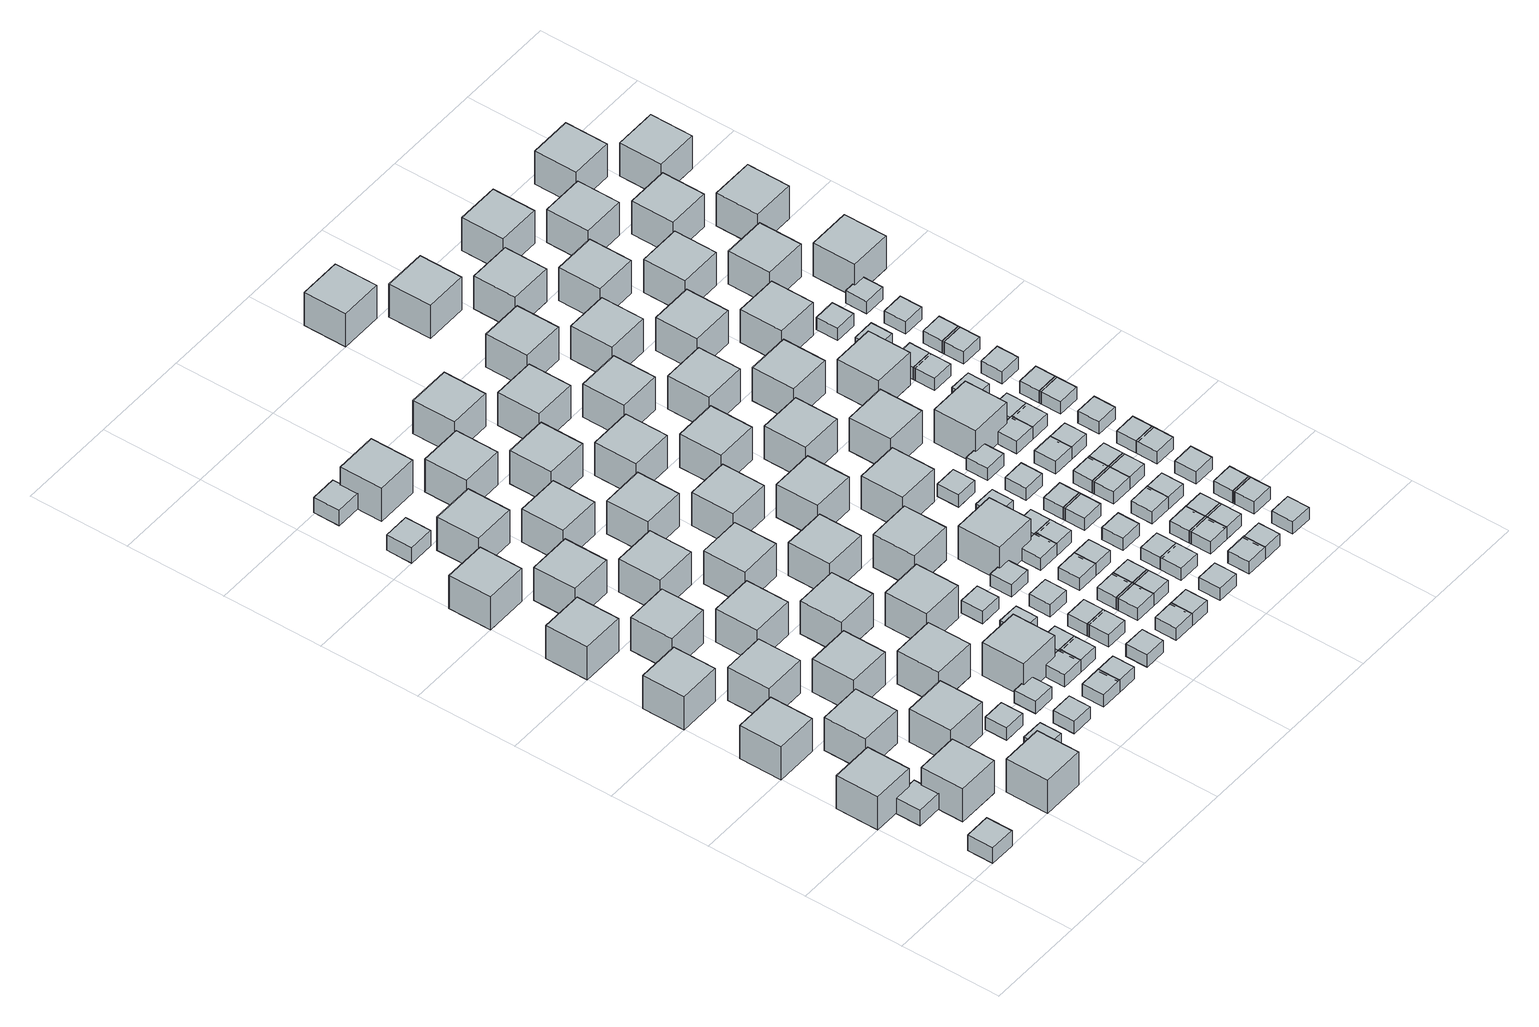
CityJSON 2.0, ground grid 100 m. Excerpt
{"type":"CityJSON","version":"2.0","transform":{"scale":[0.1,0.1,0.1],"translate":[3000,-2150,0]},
"CityObjects":{
"object1":{"type":"GenericCityObject","geometry":[{"type":"Solid","lod":"1","boundaries":[[[[0,1,2,3]],[[4,5,1,0]],[[5,6,2,1]],[[6,7,3,2]],[[7,4,0,3]],[[7,6,5,4]]]]}]},
"object2":{"type":"GenericCityObject","geometry":[{"type":"Solid","lod":"1","boundaries":[[[[8,9,10,11]],[[12,13,9,8]],[[13,14,10,9]],[[14,15,11,10]],[[15,12,8,11]],[[15,14,13,12]]]]}]},
"object3":{"type":"GenericCityObject","geometry":[{"type":"Solid","lod":"1","boundaries":[[[[16,17,18,19]],[[20,21,17,16]],[[21,22,18,17]],[[22,23,19,18]],[[23,20,16,19]],[[23,22,21,20]]]]}]},
"object4":{"type":"GenericCityObject","geometry":[{"type":"Solid","lod":"1","boundaries":[[[[24,25,26,27]],[[28,29,25,24]],[[29,30,26,25]],[[30,31,27,26]],[[31,28,24,27]],[[31,30,29,28]]]]}]},
"object5":{"type":"GenericCityObject","geometry":[{"type":"Solid","lod":"1","boundaries":[[[[32,33,34,35]],[[36,37,33,32]],[[37,38,34,33]],[[38,39,35,34]],[[39,36,32,35]],[[39,38,37,36]]]]}]},
"object6":{"type":"GenericCityObject","geometry":[{"type":"Solid","lod":"1","boundaries":[[[[40,41,42,43]],[[44,45,41,40]],[[45,46,42,41]],[[46,47,43,42]],[[47,44,40,43]],[[47,46,45,44]]]]}]},
"object7":{"type":"GenericCityObject","geometry":[{"type":"Solid","lod":"1","boundaries":[[[[48,49,50,51]],[[52,53,49,48]],[[53,54,50,49]],[[54,55,51,50]],[[55,52,48,51]],[[55,54,53,52]]]]}]},
"object8":{"type":"GenericCityObject","geometry":[{"type":"Solid","lod":"1","boundaries":[[[[56,57,58,59]],[[60,61,57,56]],[[61,62,58,57]],[[62,63,59,58]],[[63,60,56,59]],[[63,62,61,60]]]]}]},
"object9":{"type":"GenericCityObject","geometry":[{"type":"Solid","lod":"1","boundaries":[[[[64,65,66,67]],[[68,69,65,64]],[[69,70,66,65]],[[70,71,67,66]],[[71,68,64,67]],[[71,70,69,68]]]]}]},
"object10":{"type":"GenericCityObject","geometry":[{"type":"Solid","lod":"1","boundaries":[[[[72,73,74,75]],[[76,77,73,72]],[[77,78,74,73]],[[78,79,75,74]],[[79,76,72,75]],[[79,78,77,76]]]]}]},
"object11":{"type":"GenericCityObject","geometry":[{"type":"Solid","lod":"1","boundaries":[[[[80,81,82,83]],[[84,85,81,80]],[[85,86,82,81]],[[86,87,83,82]],[[87,84,80,83]],[[87,86,85,84]]]]}]},
"object12":{"type":"GenericCityObject","geometry":[{"type":"Solid","lod":"1","boundaries":[[[[88,89,90,91]],[[92,93,89,88]],[[93,94,90,89]],[[94,95,91,90]],[[95,92,88,91]],[[95,94,93,92]]]]}]},
"object13":{"type":"GenericCityObject","geometry":[{"type":"Solid","lod":"1","boundaries":[[[[96,97,98,99]],[[100,101,97,96]],[[101,102,98,97]],[[102,103,99,98]],[[103,100,96,99]],[[103,102,101,100]]]]}]},
"object14":{"type":"GenericCityObject","geometry":[{"type":"Solid","lod":"1","boundaries":[[[[104,105,106,107]],[[108,109,105,104]],[[109,110,106,105]],[[110,111,107,106]],[[111,108,104,107]],[[111,110,109,108]]]]}]},
"object15":{"type":"GenericCityObject","geometry":[{"type":"Solid","lod":"1","boundaries":[[[[112,113,114,115]],[[116,117,113,112]],[[117,118,114,113]],[[118,119,115,114]],[[119,116,112,115]],[[119,118,117,116]]]]}]},
"object16":{"type":"GenericCityObject","geometry":[{"type":"Solid","lod":"1","boundaries":[[[[120,121,122,123]],[[124,125,121,120]],[[125,126,122,121]],[[126,127,123,122]],[[127,124,120,123]],[[127,126,125,124]]]]}]},
"object17":{"type":"GenericCityObject","geometry":[{"type":"Solid","lod":"1","boundaries":[[[[128,129,130,131]],[[132,133,129,128]],[[133,134,130,129]],[[134,135,131,130]],[[135,132,128,131]],[[135,134,133,132]]]]}]},
"object18":{"type":"GenericCityObject","geometry":[{"type":"Solid","lod":"1","boundaries":[[[[136,137,138,139]],[[140,141,137,136]],[[141,142,138,137]],[[142,143,139,138]],[[143,140,136,139]],[[143,142,141,140]]]]}]},
"object19":{"type":"GenericCityObject","geometry":[{"type":"Solid","lod":"1","boundaries":[[[[144,145,146,147]],[[148,149,145,144]],[[149,150,146,145]],[[150,151,147,146]],[[151,148,144,147]],[[151,150,149,148]]]]}]},
"object20":{"type":"GenericCityObject","geometry":[{"type":"Solid","lod":"1","boundaries":[[[[152,153,154,155]],[[156,157,153,152]],[[157,158,154,153]],[[158,159,155,154]],[[159,156,152,155]],[[159,158,157,156]]]]}]},
"object21":{"type":"GenericCityObject","geometry":[{"type":"Solid","lod":"1","boundaries":[[[[160,161,162,163]],[[164,165,161,160]],[[165,166,162,161]],[[166,167,163,162]],[[167,164,160,163]],[[167,166,165,164]]]]}]},
"object22":{"type":"GenericCityObject","geometry":[{"type":"Solid","lod":"1","boundaries":[[[[168,169,170,171]],[[172,173,169,168]],[[173,174,170,169]],[[174,175,171,170]],[[175,172,168,171]],[[175,174,173,172]]]]}]},
"object23":{"type":"GenericCityObject","geometry":[{"type":"Solid","lod":"1","boundaries":[[[[176,177,178,179]],[[180,181,177,176]],[[181,182,178,177]],[[182,183,179,178]],[[183,180,176,179]],[[183,182,181,180]]]]}]},
"object24":{"type":"GenericCityObject","geometry":[{"type":"Solid","lod":"1","boundaries":[[[[184,185,186,187]],[[188,189,185,184]],[[189,190,186,185]],[[190,191,187,186]],[[191,188,184,187]],[[191,190,189,188]]]]}]},
"object25":{"type":"GenericCityObject","geometry":[{"type":"Solid","lod":"1","boundaries":[[[[192,193,194,195]],[[196,197,193,192]],[[197,198,194,193]],[[198,199,195,194]],[[199,196,192,195]],[[199,198,197,196]]]]}]},
"object26":{"type":"GenericCityObject","geometry":[{"type":"Solid","lod":"1","boundaries":[[[[200,201,202,203]],[[204,205,201,200]],[[205,206,202,201]],[[206,207,203,202]],[[207,204,200,203]],[[207,206,205,204]]]]}]},
"object27":{"type":"GenericCityObject","geometry":[{"type":"Solid","lod":"1","boundaries":[[[[208,209,210,211]],[[212,213,209,208]],[[213,214,210,209]],[[214,215,211,210]],[[215,212,208,211]],[[215,214,213,212]]]]}]},
"object28":{"type":"GenericCityObject","geometry":[{"type":"Solid","lod":"1","boundaries":[[[[216,217,218,219]],[[220,221,217,216]],[[221,222,218,217]],[[222,223,219,218]],[[223,220,216,219]],[[223,222,221,220]]]]}]},
"object29":{"type":"GenericCityObject","geometry":[{"type":"Solid","lod":"1","boundaries":[[[[224,225,226,227]],[[228,229,225,224]],[[229,230,226,225]],[[230,231,227,226]],[[231,228,224,227]],[[231,230,229,228]]]]}]},
"object30":{"type":"GenericCityObject","geometry":[{"type":"Solid","lod":"1","boundaries":[[[[232,233,234,235]],[[236,237,233,232]],[[237,238,234,233]],[[238,239,235,234]],[[239,236,232,235]],[[239,238,237,236]]]]}]},
"object31":{"type":"GenericCityObject","geometry":[{"type":"Solid","lod":"1","boundaries":[[[[240,241,242,243]],[[244,245,241,240]],[[245,246,242,241]],[[246,247,243,242]],[[247,244,240,243]],[[247,246,245,244]]]]}]},
"object32":{"type":"GenericCityObject","geometry":[{"type":"Solid","lod":"1","boundaries":[[[[248,249,250,251]],[[252,253,249,248]],[[253,254,250,249]],[[254,255,251,250]],[[255,252,248,251]],[[255,254,253,252]]]]}]},
"object33":{"type":"GenericCityObject","geometry":[{"type":"Solid","lod":"1","boundaries":[[[[256,257,258,259]],[[260,261,257,256]],[[261,262,258,257]],[[262,263,259,258]],[[263,260,256,259]],[[263,262,261,260]]]]}]},
"object34":{"type":"GenericCityObject","geometry":[{"type":"Solid","lod":"1","boundaries":[[[[264,265,266,267]],[[268,269,265,264]],[[269,270,266,265]],[[270,271,267,266]],[[271,268,264,267]],[[271,270,269,268]]]]}]},
"object35":{"type":"GenericCityObject","geometry":[{"type":"Solid","lod":"1","boundaries":[[[[272,273,274,275]],[[276,277,273,272]],[[277,278,274,273]],[[278,279,275,274]],[[279,276,272,275]],[[279,278,277,276]]]]}]},
"object36":{"type":"GenericCityObject","geometry":[{"type":"Solid","lod":"1","boundaries":[[[[280,281,282,283]],[[284,285,281,280]],[[285,286,282,281]],[[286,287,283,282]],[[287,284,280,283]],[[287,286,285,284]]]]}]},
"object37":{"type":"GenericCityObject","geometry":[{"type":"Solid","lod":"1","boundaries":[[[[288,289,290,291]],[[292,293,289,288]],[[293,294,290,289]],[[294,295,291,290]],[[295,292,288,291]],[[295,294,293,292]]]]}]},
"object38":{"type":"GenericCityObject","geometry":[{"type":"Solid","lod":"1","boundaries":[[[[296,297,298,299]],[[300,301,297,296]],[[301,302,298,297]],[[302,303,299,298]],[[303,300,296,299]],[[303,302,301,300]]]]}]},
"object39":{"type":"GenericCityObject","geometry":[{"type":"Solid","lod":"1","boundaries":[[[[304,305,306,307]],[[308,309,305,304]],[[309,310,306,305]],[[310,311,307,306]],[[311,308,304,307]],[[311,310,309,308]]]]}]},
"object40":{"type":"GenericCityObject","geometry":[{"type":"Solid","lod":"1","boundaries":[[[[312,313,314,315]],[[316,317,313,312]],[[317,318,314,313]],[[318,319,315,314]],[[319,316,312,315]],[[319,318,317,316]]]]}]},
"object41":{"type":"GenericCityObject","geometry":[{"type":"Solid","lod":"1","boundaries":[[[[320,321,322,323]],[[324,325,321,320]],[[325,326,322,321]],[[326,327,323,322]],[[327,324,320,323]],[[327,326,325,324]]]]}]},
"object42":{"type":"GenericCityObject","geometry":[{"type":"Solid","lod":"1","boundaries":[[[[328,329,330,331]],[[332,333,329,328]],[[333,334,330,329]],[[334,335,331,330]],[[335,332,328,331]],[[335,334,333,332]]]]}]},
"object43":{"type":"GenericCityObject","geometry":[{"type":"Solid","lod":"1","boundaries":[[[[336,337,338,339]],[[340,341,337,336]],[[341,342,338,337]],[[342,343,339,338]],[[343,340,336,339]],[[343,342,341,340]]]]}]},
"object44":{"type":"GenericCityObject","geometry":[{"type":"Solid","lod":"1","boundaries":[[[[344,345,346,347]],[[348,349,345,344]],[[349,350,346,345]],[[350,351,347,346]],[[351,348,344,347]],[[351,350,349,348]]]]}]},
"object45":{"type":"GenericCityObject","geometry":[{"type":"Solid","lod":"1","boundaries":[[[[352,353,354,355]],[[356,357,353,352]],[[357,358,354,353]],[[358,359,355,354]],[[359,356,352,355]],[[359,358,357,356]]]]}]},
"object46":{"type":"GenericCityObject","geometry":[{"type":"Solid","lod":"1","boundaries":[[[[360,361,362,363]],[[364,365,361,360]],[[365,366,362,361]],[[366,367,363,362]],[[367,364,360,363]],[[367,366,365,364]]]]}]},
"object47":{"type":"GenericCityObject","geometry":[{"type":"Solid","lod":"1","boundaries":[[[[368,369,370,371]],[[372,373,369,368]],[[373,374,370,369]],[[374,375,371,370]],[[375,372,368,371]],[[375,374,373,372]]]]}]},
"object48":{"type":"GenericCityObject","geometry":[{"type":"Solid","lod":"1","boundaries":[[[[376,377,378,379]],[[380,381,377,376]],[[381,382,378,377]],[[382,383,379,378]],[[383,380,376,379]],[[383,382,381,380]]]]}]},
"object49":{"type":"GenericCityObject","geometry":[{"type":"Solid","lod":"1","boundaries":[[[[384,385,386,387]],[[388,389,385,384]],[[389,390,386,385]],[[390,391,387,386]],[[391,388,384,387]],[[391,390,389,388]]]]}]},
"object50":{"type":"GenericCityObject","geometry":[{"type":"Solid","lod":"1","boundaries":[[[[392,393,394,395]],[[396,397,393,392]],[[397,398,394,393]],[[398,399,395,394]],[[399,396,392,395]],[[399,398,397,396]]]]}]},
"object51":{"type":"GenericCityObject","geometry":[{"type":"Solid","lod":"1","boundaries":[[[[400,401,402,403]],[[404,405,401,400]],[[405,406,402,401]],[[406,407,403,402]],[[407,404,400,403]],[[407,406,405,404]]]]}]},
"object52":{"type":"GenericCityObject","geometry":[{"type":"Solid","lod":"1","boundaries":[[[[408,409,410,411]],[[412,413,409,408]],[[413,414,410,409]],[[414,415,411,410]],[[415,412,408,411]],[[415,414,413,412]]]]}]},
"object53":{"type":"GenericCityObject","geometry":[{"type":"Solid","lod":"1","boundaries":[[[[416,417,418,419]],[[420,421,417,416]],[[421,422,418,417]],[[422,423,419,418]],[[423,420,416,419]],[[423,422,421,420]]]]}]},
"object54":{"type":"GenericCityObject","geometry":[{"type":"Solid","lod":"1","boundaries":[[[[424,425,426,427]],[[428,429,425,424]],[[429,430,426,425]],[[430,431,427,426]],[[431,428,424,427]],[[431,430,429,428]]]]}]},
"object55":{"type":"GenericCityObject","geometry":[{"type":"Solid","lod":"1","boundaries":[[[[432,433,434,435]],[[436,437,433,432]],[[437,438,434,433]],[[438,439,435,434]],[[439,436,432,435]],[[439,438,437,436]]]]}]},
"object56":{"type":"GenericCityObject","geometry":[{"type":"Solid","lod":"1","boundaries":[[[[440,441,442,443]],[[444,445,441,440]],[[445,446,442,441]],[[446,447,443,442]],[[447,444,440,443]],[[447,446,445,444]]]]}]},
"object57":{"type":"GenericCityObject","geometry":[{"type":"Solid","lod":"1","boundaries":[[[[448,449,450,451]],[[452,453,449,448]],[[453,454,450,449]],[[454,455,451,450]],[[455,452,448,451]],[[455,454,453,452]]]]}]},
"object58":{"type":"GenericCityObject","geometry":[{"type":"Solid","lod":"1","boundaries":[[[[456,457,458,459]],[[460,461,457,456]],[[461,462,458,457]],[[462,463,459,458]],[[463,460,456,459]],[[463,462,461,460]]]]}]},
"object59":{"type":"GenericCityObject","geometry":[{"type":"Solid","lod":"1","boundaries":[[[[464,465,466,467]],[[468,469,465,464]],[[469,470,466,465]],[[470,471,467,466]],[[471,468,464,467]],[[471,470,469,468]]]]}]},
"object60":{"type":"GenericCityObject","geometry":[{"type":"Solid","lod":"1","boundaries":[[[[472,473,474,475]],[[476,477,473,472]],[[477,478,474,473]],[[478,479,475,474]],[[479,476,472,475]],[[479,478,477,476]]]]}]},
"object61":{"type":"GenericCityObject","geometry":[{"type":"Solid","lod":"1","boundaries":[[[[480,481,482,483]],[[484,485,481,480]],[[485,486,482,481]],[[486,487,483,482]],[[487,484,480,483]],[[487,486,485,484]]]]}]},
"object62":{"type":"GenericCityObject","geometry":[{"type":"Solid","lod":"1","boundaries":[[[[488,489,490,491]],[[492,493,489,488]],[[493,494,490,489]],[[494,495,491,490]],[[495,492,488,491]],[[495,494,493,492]]]]}]},
"object63":{"type":"GenericCityObject","geometry":[{"type":"Solid","lod":"1","boundaries":[[[[496,497,498,499]],[[500,501,497,496]],[[501,502,498,497]],[[502,503,499,498]],[[503,500,496,499]],[[503,502,501,500]]]]}]},
"object64":{"type":"GenericCityObject","geometry":[{"type":"Solid","lod":"1","boundaries":[[[[504,505,506,507]],[[508,509,505,504]],[[509,510,506,505]],[[510,511,507,506]],[[511,508,504,507]],[[511,510,509,508]]]]}]},
"object65":{"type":"GenericCityObject","geometry":[{"type":"Solid","lod":"1","boundaries":[[[[512,513,514,515]],[[516,517,513,512]],[[517,518,514,513]],[[518,519,515,514]],[[519,516,512,515]],[[519,518,517,516]]]]}]},
"object66":{"type":"GenericCityObject","geometry":[{"type":"Solid","lod":"1","boundaries":[[[[520,521,522,523]],[[524,525,521,520]],[[525,526,522,521]],[[526,527,523,522]],[[527,524,520,523]],[[527,526,525,524]]]]}]},
"object67":{"type":"GenericCityObject","geometry":[{"type":"Solid","lod":"1","boundaries":[[[[528,529,530,531]],[[532,533,529,528]],[[533,534,530,529]],[[534,535,531,530]],[[535,532,528,531]],[[535,534,533,532]]]]}]},
"object68":{"type":"GenericCityObject","geometry":[{"type":"Solid","lod":"1","boundaries":[[[[536,537,538,539]],[[540,541,537,536]],[[541,542,538,537]],[[542,543,539,538]],[[543,540,536,539]],[[543,542,541,540]]]]}]},
"object69":{"type":"GenericCityObject","geometry":[{"type":"Solid","lod":"1","boundaries":[[[[544,545,546,547]],[[548,549,545,544]],[[549,550,546,545]],[[550,551,547,546]],[[551,548,544,547]],[[551,550,549,548]]]]}]},
"object70":{"type":"GenericCityObject","geometry":[{"type":"Solid","lod":"1","boundaries":[[[[552,553,554,555]],[[556,557,553,552]],[[557,558,554,553]],[[558,559,555,554]],[[559,556,552,555]],[[559,558,557,556]]]]}]},
"object71":{"type":"GenericCityObject","geometry":[{"type":"Solid","lod":"1","boundaries":[[[[560,561,562,563]],[[564,565,561,560]],[[565,566,562,561]],[[566,567,563,562]],[[567,564,560,563]],[[567,566,565,564]]]]}]},
"object72":{"type":"GenericCityObject","geometry":[{"type":"Solid","lod":"1","boundaries":[[[[568,569,570,571]],[[572,573,569,568]],[[573,574,570,569]],[[574,575,571,570]],[[575,572,568,571]],[[575,574,573,572]]]]}]},
"object73":{"type":"GenericCityObject","geometry":[{"type":"Solid","lod":"1","boundaries":[[[[576,577,578,579]],[[580,581,577,576]],[[581,582,578,577]],[[582,583,579,578]],[[583,580,576,579]],[[583,582,581,580]]]]}]},
"object74":{"type":"GenericCityObject","geometry":[{"type":"Solid","lod":"1","boundaries":[[[[584,585,586,587]],[[588,589,585,584]],[[589,590,586,585]],[[590,591,587,586]],[[591,588,584,587]],[[591,590,589,588]]]]}]},
"object75":{"type":"GenericCityObject","geometry":[{"type":"Solid","lod":"1","boundaries":[[[[592,593,594,595]],[[596,597,593,592]],[[597,598,594,593]],[[598,599,595,594]],[[599,596,592,595]],[[599,598,597,596]]]]}]},
"object76":{"type":"GenericCityObject","geometry":[{"type":"Solid","lod":"1","boundaries":[[[[600,601,602,603]],[[604,605,601,600]],[[605,606,602,601]],[[606,607,603,602]],[[607,604,600,603]],[[607,606,605,604]]]]}]},
"object77":{"type":"GenericCityObject","geometry":[{"type":"Solid","lod":"1","boundaries":[[[[608,609,610,611]],[[612,613,609,608]],[[613,614,610,609]],[[614,615,611,610]],[[615,612,608,611]],[[615,614,613,612]]]]}]},
"object78":{"type":"GenericCityObject","geometry":[{"type":"Solid","lod":"1","boundaries":[[[[616,617,618,619]],[[620,621,617,616]],[[621,622,618,617]],[[622,623,619,618]],[[623,620,616,619]],[[623,622,621,620]]]]}]},
"object79":{"type":"GenericCityObject","geometry":[{"type":"Solid","lod":"1","boundaries":[[[[624,625,626,627]],[[628,629,625,624]],[[629,630,626,625]],[[630,631,627,626]],[[631,628,624,627]],[[631,630,629,628]]]]}]},
"object80":{"type":"GenericCityObject","geometry":[{"type":"Solid","lod":"1","boundaries":[[[[632,633,634,635]],[[636,637,633,632]],[[637,638,634,633]],[[638,639,635,634]],[[639,636,632,635]],[[639,638,637,636]]]]}]},
"object81":{"type":"GenericCityObject","geometry":[{"type":"Solid","lod":"1","boundaries":[[[[640,641,642,643]],[[644,645,641,640]],[[645,646,642,641]],[[646,647,643,642]],[[647,644,640,643]],[[647,646,645,644]]]]}]},
"object82":{"type":"GenericCityObject","geometry":[{"type":"Solid","lod":"1","boundaries":[[[[648,649,650,651]],[[652,653,649,648]],[[653,654,650,649]],[[654,655,651,650]],[[655,652,648,651]],[[655,654,653,652]]]]}]},
"object83":{"type":"GenericCityObject","geometry":[{"type":"Solid","lod":"1","boundaries":[[[[656,657,658,659]],[[660,661,657,656]],[[661,662,658,657]],[[662,663,659,658]],[[663,660,656,659]],[[663,662,661,660]]]]}]},
"object84":{"type":"GenericCityObject","geometry":[{"type":"Solid","lod":"1","boundaries":[[[[664,665,666,667]],[[668,669,665,664]],[[669,670,666,665]],[[670,671,667,666]],[[671,668,664,667]],[[671,670,669,668]]]]}]},
"object85":{"type":"GenericCityObject","geometry":[{"type":"Solid","lod":"1","boundaries":[[[[672,673,674,675]],[[676,677,673,672]],[[677,678,674,673]],[[678,679,675,674]],[[679,676,672,675]],[[679,678,677,676]]]]}]},
"object86":{"type":"GenericCityObject","geometry":[{"type":"Solid","lod":"1","boundaries":[[[[680,681,682,683]],[[684,685,681,680]],[[685,686,682,681]],[[686,687,683,682]],[[687,684,680,683]],[[687,686,685,684]]]]}]},
"object87":{"type":"GenericCityObject","geometry":[{"type":"Solid","lod":"1","boundaries":[[[[688,689,690,691]],[[692,693,689,688]],[[693,694,690,689]],[[694,695,691,690]],[[695,692,688,691]],[[695,694,693,692]]]]}]},
"object88":{"type":"GenericCityObject","geometry":[{"type":"Solid","lod":"1","boundaries":[[[[696,697,698,699]],[[700,701,697,696]],[[701,702,698,697]],[[702,703,699,698]],[[703,700,696,699]],[[703,702,701,700]]]]}]},
"object89":{"type":"GenericCityObject","geometry":[{"type":"Solid","lod":"1","boundaries":[[[[704,705,706,707]],[[708,709,705,704]],[[709,710,706,705]],[[710,711,707,706]],[[711,708,704,707]],[[711,710,709,708]]]]}]},
"object90":{"type":"GenericCityObject","geometry":[{"type":"Solid","lod":"1","boundaries":[[[[712,713,714,715]],[[716,717,713,712]],[[717,718,714,713]],[[718,719,715,714]],[[719,716,712,715]],[[719,718,717,716]]]]}]},
"object91":{"type":"GenericCityObject","geometry":[{"type":"Solid","lod":"1","boundaries":[[[[720,721,722,723]],[[724,725,721,720]],[[725,726,722,721]],[[726,727,723,722]],[[727,724,720,723]],[[727,726,725,724]]]]}]},
"object92":{"type":"GenericCityObject","geometry":[{"type":"Solid","lod":"1","boundaries":[[[[728,729,730,731]],[[732,733,729,728]],[[733,734,730,729]],[[734,735,731,730]],[[735,732,728,731]],[[735,734,733,732]]]]}]},
"object93":{"type":"GenericCityObject","geometry":[{"type":"Solid","lod":"1","boundaries":[[[[736,737,738,739]],[[740,741,737,736]],[[741,742,738,737]],[[742,743,739,738]],[[743,740,736,739]],[[743,742,741,740]]]]}]},
"object94":{"type":"GenericCityObject","geometry":[{"type":"Solid","lod":"1","boundaries":[[[[744,745,746,747]],[[748,749,745,744]],[[749,750,746,745]],[[750,751,747,746]],[[751,748,744,747]],[[751,750,749,748]]]]}]},
"object95":{"type":"GenericCityObject","geometry":[{"type":"Solid","lod":"1","boundaries":[[[[752,753,754,755]],[[756,757,753,752]],[[757,758,754,753]],[[758,759,755,754]],[[759,756,752,755]],[[759,758,757,756]]]]}]},
"object96":{"type":"GenericCityObject","geometry":[{"type":"Solid","lod":"1","boundaries":[[[[760,761,762,763]],[[764,765,761,760]],[[765,766,762,761]],[[766,767,763,762]],[[767,764,760,763]],[[767,766,765,764]]]]}]},
"object97":{"type":"GenericCityObject","geometry":[{"type":"Solid","lod":"1","boundaries":[[[[768,769,770,771]],[[772,773,769,768]],[[773,774,770,769]],[[774,775,771,770]],[[775,772,768,771]],[[775,774,773,772]]]]}]},
"object98":{"type":"GenericCityObject","geometry":[{"type":"Solid","lod":"1","boundaries":[[[[776,777,778,779]],[[780,781,777,776]],[[781,782,778,777]],[[782,783,779,778]],[[783,780,776,779]],[[783,782,781,780]]]]}]},
"object99":{"type":"GenericCityObject","geometry":[{"type":"Solid","lod":"1","boundaries":[[[[784,785,786,787]],[[788,789,785,784]],[[789,790,786,785]],[[790,791,787,786]],[[791,788,784,787]],[[791,790,789,788]]]]}]},
"object100":{"type":"GenericCityObject","geometry":[{"type":"Solid","lod":"1","boundaries":[[[[792,793,794,795]],[[796,797,793,792]],[[797,798,794,793]],[[798,799,795,794]],[[799,796,792,795]],[[799,798,797,796]]]]}]},
"object101":{"type":"GenericCityObject","geometry":[{"type":"Solid","lod":"1","boundaries":[[[[800,801,802,803]],[[804,805,801,800]],[[805,806,802,801]],[[806,807,803,802]],[[807,804,800,803]],[[807,806,805,804]]]]}]},
"object102":{"type":"GenericCityObject","geometry":[{"type":"Solid","lod":"1","boundaries":[[[[808,809,810,811]],[[812,813,809,808]],[[813,814,810,809]],[[814,815,811,810]],[[815,812,808,811]],[[815,814,813,812]]]]}]},
"object103":{"type":"GenericCityObject","geometry":[{"type":"Solid","lod":"1","boundaries":[[[[816,817,818,819]],[[820,821,817,816]],[[821,822,818,817]],[[822,823,819,818]],[[823,820,816,819]],[[823,822,821,820]]]]}]},
"object104":{"type":"GenericCityObject","geometry":[{"type":"Solid","lod":"1","boundaries":[[[[824,825,826,827]],[[828,829,825,824]],[[829,830,826,825]],[[830,831,827,826]],[[831,828,824,827]],[[831,830,829,828]]]]}]},
"object105":{"type":"GenericCityObject","geometry":[{"type":"Solid","lod":"1","boundaries":[[[[832,833,834,835]],[[836,837,833,832]],[[837,838,834,833]],[[838,839,835,834]],[[839,836,832,835]],[[839,838,837,836]]]]}]},
"object106":{"type":"GenericCityObject","geometry":[{"type":"Solid","lod":"1","boundaries":[[[[840,841,842,843]],[[844,845,841,840]],[[845,846,842,841]],[[846,847,843,842]],[[847,844,840,843]],[[847,846,845,844]]]]}]},
"object107":{"type":"GenericCityObject","geometry":[{"type":"Solid","lod":"1","boundaries":[[[[848,849,850,851]],[[852,853,849,848]],[[853,854,850,849]],[[854,855,851,850]],[[855,852,848,851]],[[855,854,853,852]]]]}]},
"object108":{"type":"GenericCityObject","geometry":[{"type":"Solid","lod":"1","boundaries":[[[[856,857,858,859]],[[860,861,857,856]],[[861,862,858,857]],[[862,863,859,858]],[[863,860,856,859]],[[863,862,861,860]]]]}]},
"object109":{"type":"GenericCityObject","geometry":[{"type":"Solid","lod":"1","boundaries":[[[[864,865,866,867]],[[868,869,865,864]],[[869,870,866,865]],[[870,871,867,866]],[[871,868,864,867]],[[871,870,869,868]]]]}]},
"object110":{"type":"GenericCityObject","geometry":[{"type":"Solid","lod":"1","boundaries":[[[[872,873,874,875]],[[876,877,873,872]],[[877,878,874,873]],[[878,879,875,874]],[[879,876,872,875]],[[879,878,877,876]]]]}]},
"object111":{"type":"GenericCityObject","geometry":[{"type":"Solid","lod":"1","boundaries":[[[[880,881,882,883]],[[884,885,881,880]],[[885,886,882,881]],[[886,887,883,882]],[[887,884,880,883]],[[887,886,885,884]]]]}]},
"object112":{"type":"GenericCityObject","geometry":[{"type":"Solid","lod":"1","boundaries":[[[[888,889,890,891]],[[892,893,889,888]],[[893,894,890,889]],[[894,895,891,890]],[[895,892,888,891]],[[895,894,893,892]]]]}]},
"object113":{"type":"GenericCityObject","geometry":[{"type":"Solid","lod":"1","boundaries":[[[[896,897,898,899]],[[900,901,897,896]],[[901,902,898,897]],[[902,903,899,898]],[[903,900,896,899]],[[903,902,901,900]]]]}]},
"object114":{"type":"GenericCityObject","geometry":[{"type":"Solid","lod":"1","boundaries":[[[[904,905,906,907]],[[908,909,905,904]],[[909,910,906,905]],[[910,911,907,906]],[[911,908,904,907]],[[911,910,909,908]]]]}]},
"object115":{"type":"GenericCityObject","geometry":[{"type":"Solid","lod":"1","boundaries":[[[[912,913,914,915]],[[916,917,913,912]],[[917,918,914,913]],[[918,919,915,914]],[[919,916,912,915]],[[919,918,917,916]]]]}]},
"object116":{"type":"GenericCityObject","geometry":[{"type":"Solid","lod":"1","boundaries":[[[[920,921,922,923]],[[924,925,921,920]],[[925,926,922,921]],[[926,927,923,922]],[[927,924,920,923]],[[927,926,925,924]]]]}]},
"object117":{"type":"GenericCityObject","geometry":[{"type":"Solid","lod":"1","boundaries":[[[[928,929,930,931]],[[932,933,929,928]],[[933,934,930,929]],[[934,935,931,930]],[[935,932,928,931]],[[935,934,933,932]]]]}]},
"object118":{"type":"GenericCityObject","geometry":[{"type":"Solid","lod":"1","boundaries":[[[[936,937,938,939]],[[940,941,937,936]],[[941,942,938,937]],[[942,943,939,938]],[[943,940,936,939]],[[943,942,941,940]]]]}]},
"object119":{"type":"GenericCityObject","geometry":[{"type":"Solid","lod":"1","boundaries":[[[[944,945,946,947]],[[948,949,945,944]],[[949,950,946,945]],[[950,951,947,946]],[[951,948,944,947]],[[951,950,949,948]]]]}]},
"object120":{"type":"GenericCityObject","geometry":[{"type":"Solid","lod":"1","boundaries":[[[[952,953,954,955]],[[956,957,953,952]],[[957,958,954,953]],[[958,959,955,954]],[[959,956,952,955]],[[959,958,957,956]]]]}]},
"object121":{"type":"GenericCityObject","geometry":[{"type":"Solid","lod":"1","boundaries":[[[[960,961,962,963]],[[964,965,961,960]],[[965,966,962,961]],[[966,967,963,962]],[[967,964,960,963]],[[967,966,965,964]]]]}]},
"object122":{"type":"GenericCityObject","geometry":[{"type":"Solid","lod":"1","boundaries":[[[[968,969,970,971]],[[972,973,969,968]],[[973,974,970,969]],[[974,975,971,970]],[[975,972,968,971]],[[975,974,973,972]]]]}]},
"object123":{"type":"GenericCityObject","geometry":[{"type":"Solid","lod":"1","boundaries":[[[[976,977,978,979]],[[980,981,977,976]],[[981,982,978,977]],[[982,983,979,978]],[[983,980,976,979]],[[983,982,981,980]]]]}]},
"object124":{"type":"GenericCityObject","geometry":[{"type":"Solid","lod":"1","boundaries":[[[[984,985,986,987]],[[988,989,985,984]],[[989,990,986,985]],[[990,991,987,986]],[[991,988,984,987]],[[991,990,989,988]]]]}]},
"object125":{"type":"GenericCityObject","geometry":[{"type":"Solid","lod":"1","boundaries":[[[[992,993,994,995]],[[996,997,993,992]],[[997,998,994,993]],[[998,999,995,994]],[[999,996,992,995]],[[999,998,997,996]]]]}]},
"object126":{"type":"GenericCityObject","geometry":[{"type":"Solid","lod":"1","boundaries":[[[[1000,1001,1002,1003]],[[1004,1005,1001,1000]],[[1005,1006,1002,1001]],[[1006,1007,1003,1002]],[[1007,1004,1000,1003]],[[1007,1006,1005,1004]]]]}]},
"object127":{"type":"GenericCityObject","geometry":[{"type":"Solid","lod":"1","boundaries":[[[[1008,1009,1010,1011]],[[1012,1013,1009,1008]],[[1013,1014,1010,1009]],[[1014,1015,1011,1010]],[[1015,1012,1008,1011]],[[1015,1014,1013,1012]]]]}]},
"object128":{"type":"GenericCityObject","geometry":[{"type":"Solid","lod":"1","boundaries":[[[[1016,1017,1018,1019]],[[1020,1021,1017,1016]],[[1021,1022,1018,1017]],[[1022,1023,1019,1018]],[[1023,1020,1016,1019]],[[1023,1022,1021,1020]]]]}]},
"object129":{"type":"GenericCityObject","geometry":[{"type":"Solid","lod":"1","boundaries":[[[[1024,1025,1026,1027]],[[1028,1029,1025,1024]],[[1029,1030,1026,1025]],[[1030,1031,1027,1026]],[[1031,1028,1024,1027]],[[1031,1030,1029,1028]]]]}]},
"object130":{"type":"GenericCityObject","geometry":[{"type":"Solid","lod":"1","boundaries":[[[[1032,1033,1034,1035]],[[1036,1037,1033,1032]],[[1037,1038,1034,1033]],[[1038,1039,1035,1034]],[[1039,1036,1032,1035]],[[1039,1038,1037,1036]]]]}]},
"object131":{"type":"GenericCityObject","geometry":[{"type":"Solid","lod":"1","boundaries":[[[[1040,1041,1042,1043]],[[1044,1045,1041,1040]],[[1045,1046,1042,1041]],[[1046,1047,1043,1042]],[[1047,1044,1040,1043]],[[1047,1046,1045,1044]]]]}]},
"object132":{"type":"GenericCityObject","geometry":[{"type":"Solid","lod":"1","boundaries":[[[[1048,1049,1050,1051]],[[1052,1053,1049,1048]],[[1053,1054,1050,1049]],[[1054,1055,1051,1050]],[[1055,1052,1048,1051]],[[1055,1054,1053,1052]]]]}]},
"object133":{"type":"GenericCityObject","geometry":[{"type":"Solid","lod":"1","boundaries":[[[[1056,1057,1058,1059]],[[1060,1061,1057,1056]],[[1061,1062,1058,1057]],[[1062,1063,1059,1058]],[[1063,1060,1056,1059]],[[1063,1062,1061,1060]]]]}]},
"object134":{"type":"GenericCityObject","geometry":[{"type":"Solid","lod":"1","boundaries":[[[[1064,1065,1066,1067]],[[1068,1069,1065,1064]],[[1069,1070,1066,1065]],[[1070,1071,1067,1066]],[[1071,1068,1064,1067]],[[1071,1070,1069,1068]]]]}]},
"object135":{"type":"GenericCityObject","geometry":[{"type":"Solid","lod":"1","boundaries":[[[[1072,1073,1074,1075]],[[1076,1077,1073,1072]],[[1077,1078,1074,1073]],[[1078,1079,1075,1074]],[[1079,1076,1072,1075]],[[1079,1078,1077,1076]]]]}]},
"object136":{"type":"GenericCityObject","geometry":[{"type":"Solid","lod":"1","boundaries":[[[[1080,1081,1082,1083]],[[1084,1085,1081,1080]],[[1085,1086,1082,1081]],[[1086,1087,1083,1082]],[[1087,1084,1080,1083]],[[1087,1086,1085,1084]]]]}]},
"object137":{"type":"GenericCityObject","geometry":[{"type":"Solid","lod":"1","boundaries":[[[[1088,1089,1090,1091]],[[1092,1093,1089,1088]],[[1093,1094,1090,1089]],[[1094,1095,1091,1090]],[[1095,1092,1088,1091]],[[1095,1094,1093,1092]]]]}]}
},
"vertices":[
[250,0,0],[512,0,0],[512,262,0],[250,262,0],[250,0,175],[512,0,175],[512,262,175],[250,262,175],
[0,1000,0],[429,1000,0],[429,1429,0],[0,1429,0],[0,1000,375],[429,1000,375],[429,1429,375],[0,1429,375],
[250,750,0],[512,750,0],[512,1012,0],[250,1012,0],[250,750,175],[512,750,175],[512,1012,175],[250,1012,175],
[0,2000,0],[429,2000,0],[429,2429,0],[0,2429,0],[0,2000,375],[429,2000,375],[429,2429,375],[0,2429,375],
[500,500,0],[929,500,0],[929,929,0],[500,929,0],[500,500,375],[929,500,375],[929,929,375],[500,929,375],
[0,3000,0],[429,3000,0],[429,3429,0],[0,3429,0],[0,3000,375],[429,3000,375],[429,3429,375],[0,3429,375],
[500,1500,0],[929,1500,0],[929,1929,0],[500,1929,0],[500,1500,375],[929,1500,375],[929,1929,375],[500,1929,375],
[1000,0,0],[1429,0,0],[1429,429,0],[1000,429,0],[1000,0,375],[1429,0,375],[1429,429,375],[1000,429,375],
[0,4000,0],[429,4000,0],[429,4429,0],[0,4429,0],[0,4000,375],[429,4000,375],[429,4429,375],[0,4429,375],
[500,2500,0],[929,2500,0],[929,2929,0],[500,2929,0],[500,2500,375],[929,2500,375],[929,2929,375],[500,2929,375],
[1000,1000,0],[1429,1000,0],[1429,1429,0],[1000,1429,0],[1000,1000,375],[1429,1000,375],[1429,1429,375],[1000,1429,375],
[1500,400,0],[1720,400,0],[1720,620,0],[1500,620,0],[1500,400,140],[1720,400,140],[1720,620,140],[1500,620,140],
[0,5000,0],[429,5000,0],[429,5429,0],[0,5429,0],[0,5000,375],[429,5000,375],[429,5429,375],[0,5429,375],
[500,3500,0],[929,3500,0],[929,3929,0],[500,3929,0],[500,3500,375],[929,3500,375],[929,3929,375],[500,3929,375],
[1000,2000,0],[1429,2000,0],[1429,2429,0],[1000,2429,0],[1000,2000,375],[1429,2000,375],[1429,2429,375],[1000,2429,375],
[1500,800,0],[1720,800,0],[1720,1020,0],[1500,1020,0],[1500,800,140],[1720,800,140],[1720,1020,140],[1500,1020,140],
[500,4500,0],[929,4500,0],[929,4929,0],[500,4929,0],[500,4500,375],[929,4500,375],[929,4929,375],[500,4929,375],
[1900,400,0],[2120,400,0],[2120,620,0],[1900,620,0],[1900,400,140],[2120,400,140],[2120,620,140],[1900,620,140],
[1000,3000,0],[1429,3000,0],[1429,3429,0],[1000,3429,0],[1000,3000,375],[1429,3000,375],[1429,3429,375],[1000,3429,375],
[250,6000,0],[512,6000,0],[512,6262,0],[250,6262,0],[250,6000,175],[512,6000,175],[512,6262,175],[250,6262,175],
[1500,1500,0],[1929,1500,0],[1929,1929,0],[1500,1929,0],[1500,1500,375],[1929,1500,375],[1929,1929,375],[1500,1929,375],
[1900,800,0],[2120,800,0],[2120,1020,0],[1900,1020,0],[1900,800,140],[2120,800,140],[2120,1020,140],[1900,1020,140],
[500,5500,0],[929,5500,0],[929,5929,0],[500,5929,0],[500,5500,375],[929,5500,375],[929,5929,375],[500,5929,375],
[250,6750,0],[512,6750,0],[512,7012,0],[250,7012,0],[250,6750,175],[512,6750,175],[512,7012,175],[250,7012,175],
[1000,4000,0],[1429,4000,0],[1429,4429,0],[1000,4429,0],[1000,4000,375],[1429,4000,375],[1429,4429,375],[1000,4429,375],
[1500,2500,0],[1929,2500,0],[1929,2929,0],[1500,2929,0],[1500,2500,375],[1929,2500,375],[1929,2929,375],[1500,2929,375],
[2300,400,0],[2520,400,0],[2520,620,0],[2300,620,0],[2300,400,140],[2520,400,140],[2520,620,140],[2300,620,140],
[2000,1000,0],[2429,1000,0],[2429,1429,0],[2000,1429,0],[2000,1000,375],[2429,1000,375],[2429,1429,375],[2000,1429,375],
[2300,800,0],[2520,800,0],[2520,1020,0],[2300,1020,0],[2300,800,140],[2520,800,140],[2520,1020,140],[2300,1020,140],
[500,6500,0],[929,6500,0],[929,6929,0],[500,6929,0],[500,6500,375],[929,6500,375],[929,6929,375],[500,6929,375],
[2500,400,0],[2720,400,0],[2720,620,0],[2500,620,0],[2500,400,140],[2720,400,140],[2720,620,140],[2500,620,140],
[1000,5000,0],[1429,5000,0],[1429,5429,0],[1000,5429,0],[1000,5000,375],[1429,5000,375],[1429,5429,375],[1000,5429,375],
[1500,3500,0],[1929,3500,0],[1929,3929,0],[1500,3929,0],[1500,3500,375],[1929,3500,375],[1929,3929,375],[1500,3929,375],
[2000,2000,0],[2429,2000,0],[2429,2429,0],[2000,2429,0],[2000,2000,375],[2429,2000,375],[2429,2429,375],[2000,2429,375],
[2500,800,0],[2720,800,0],[2720,1020,0],[2500,1020,0],[2500,800,140],[2720,800,140],[2720,1020,140],[2500,1020,140],
[2500,1000,0],[2720,1000,0],[2720,1220,0],[2500,1220,0],[2500,1000,140],[2720,1000,140],[2720,1220,140],[2500,1220,140],
[2500,1400,0],[2720,1400,0],[2720,1620,0],[2500,1620,0],[2500,1400,140],[2720,1400,140],[2720,1620,140],[2500,1620,140],
[1000,6000,0],[1429,6000,0],[1429,6429,0],[1000,6429,0],[1000,6000,375],[1429,6000,375],[1429,6429,375],[1000,6429,375],
[1500,4500,0],[1929,4500,0],[1929,4929,0],[1500,4929,0],[1500,4500,375],[1929,4500,375],[1929,4929,375],[1500,4929,375],
[2900,400,0],[3120,400,0],[3120,620,0],[2900,620,0],[2900,400,140],[3120,400,140],[3120,620,140],[2900,620,140],
[2000,3000,0],[2429,3000,0],[2429,3429,0],[2000,3429,0],[2000,3000,375],[2429,3000,375],[2429,3429,375],[2000,3429,375],
[2500,1800,0],[2720,1800,0],[2720,2020,0],[2500,2020,0],[2500,1800,140],[2720,1800,140],[2720,2020,140],[2500,2020,140],
[2900,800,0],[3120,800,0],[3120,1020,0],[2900,1020,0],[2900,800,140],[3120,800,140],[3120,1020,140],[2900,1020,140],
[2900,1000,0],[3120,1000,0],[3120,1220,0],[2900,1220,0],[2900,1000,140],[3120,1000,140],[3120,1220,140],[2900,1220,140],
[1500,5500,0],[1929,5500,0],[1929,5929,0],[1500,5929,0],[1500,5500,375],[1929,5500,375],[1929,5929,375],[1500,5929,375],
[2900,1400,0],[3120,1400,0],[3120,1620,0],[2900,1620,0],[2900,1400,140],[3120,1400,140],[3120,1620,140],[2900,1620,140],
[2000,4000,0],[2429,4000,0],[2429,4429,0],[2000,4429,0],[2000,4000,375],[2429,4000,375],[2429,4429,375],[2000,4429,375],
[2500,2500,0],[2929,2500,0],[2929,2929,0],[2500,2929,0],[2500,2500,375],[2929,2500,375],[2929,2929,375],[2500,2929,375],
[3300,400,0],[3520,400,0],[3520,620,0],[3300,620,0],[3300,400,140],[3520,400,140],[3520,620,140],[3300,620,140],
[2900,1800,0],[3120,1800,0],[3120,2020,0],[2900,2020,0],[2900,1800,140],[3120,1800,140],[3120,2020,140],[2900,2020,140],
[3300,800,0],[3520,800,0],[3520,1020,0],[3300,1020,0],[3300,800,140],[3520,800,140],[3520,1020,140],[3300,1020,140],
[1500,6500,0],[1929,6500,0],[1929,6929,0],[1500,6929,0],[1500,6500,375],[1929,6500,375],[1929,6929,375],[1500,6929,375],
[3300,1000,0],[3520,1000,0],[3520,1220,0],[3300,1220,0],[3300,1000,140],[3520,1000,140],[3520,1220,140],[3300,1220,140],
[3500,400,0],[3720,400,0],[3720,620,0],[3500,620,0],[3500,400,140],[3720,400,140],[3720,620,140],[3500,620,140],
[2000,5000,0],[2429,5000,0],[2429,5429,0],[2000,5429,0],[2000,5000,375],[2429,5000,375],[2429,5429,375],[2000,5429,375],
[2500,3500,0],[2929,3500,0],[2929,3929,0],[2500,3929,0],[2500,3500,375],[2929,3500,375],[2929,3929,375],[2500,3929,375],
[3300,1400,0],[3520,1400,0],[3520,1620,0],[3300,1620,0],[3300,1400,140],[3520,1400,140],[3520,1620,140],[3300,1620,140],
[3000,2000,0],[3429,2000,0],[3429,2429,0],[3000,2429,0],[3000,2000,375],[3429,2000,375],[3429,2429,375],[3000,2429,375],
[3500,800,0],[3720,800,0],[3720,1020,0],[3500,1020,0],[3500,800,140],[3720,800,140],[3720,1020,140],[3500,1020,140],
[3500,1000,0],[3720,1000,0],[3720,1220,0],[3500,1220,0],[3500,1000,140],[3720,1000,140],[3720,1220,140],[3500,1220,140],
[3300,1800,0],[3520,1800,0],[3520,2020,0],[3300,2020,0],[3300,1800,140],[3520,1800,140],[3520,2020,140],[3300,2020,140],
[3500,1400,0],[3720,1400,0],[3720,1620,0],[3500,1620,0],[3500,1400,140],[3720,1400,140],[3720,1620,140],[3500,1620,140],
[2000,6000,0],[2429,6000,0],[2429,6429,0],[2000,6429,0],[2000,6000,375],[2429,6000,375],[2429,6429,375],[2000,6429,375],
[2500,4500,0],[2929,4500,0],[2929,4929,0],[2500,4929,0],[2500,4500,375],[2929,4500,375],[2929,4929,375],[2500,4929,375],
[3900,400,0],[4120,400,0],[4120,620,0],[3900,620,0],[3900,400,140],[4120,400,140],[4120,620,140],[3900,620,140],
[3000,3000,0],[3429,3000,0],[3429,3429,0],[3000,3429,0],[3000,3000,375],[3429,3000,375],[3429,3429,375],[3000,3429,375],
[3500,1800,0],[3720,1800,0],[3720,2020,0],[3500,2020,0],[3500,1800,140],[3720,1800,140],[3720,2020,140],[3500,2020,140],
[3500,2000,0],[3720,2000,0],[3720,2220,0],[3500,2220,0],[3500,2000,140],[3720,2000,140],[3720,2220,140],[3500,2220,140],
[3900,800,0],[4120,800,0],[4120,1020,0],[3900,1020,0],[3900,800,140],[4120,800,140],[4120,1020,140],[3900,1020,140],
[3900,1000,0],[4120,1000,0],[4120,1220,0],[3900,1220,0],[3900,1000,140],[4120,1000,140],[4120,1220,140],[3900,1220,140],
[3500,2400,0],[3720,2400,0],[3720,2620,0],[3500,2620,0],[3500,2400,140],[3720,2400,140],[3720,2620,140],[3500,2620,140],
[2500,5500,0],[2929,5500,0],[2929,5929,0],[2500,5929,0],[2500,5500,375],[2929,5500,375],[2929,5929,375],[2500,5929,375],
[3900,1400,0],[4120,1400,0],[4120,1620,0],[3900,1620,0],[3900,1400,140],[4120,1400,140],[4120,1620,140],[3900,1620,140],
[3000,4000,0],[3429,4000,0],[3429,4429,0],[3000,4429,0],[3000,4000,375],[3429,4000,375],[3429,4429,375],[3000,4429,375],
[3500,2800,0],[3720,2800,0],[3720,3020,0],[3500,3020,0],[3500,2800,140],[3720,2800,140],[3720,3020,140],[3500,3020,140],
[4300,400,0],[4520,400,0],[4520,620,0],[4300,620,0],[4300,400,140],[4520,400,140],[4520,620,140],[4300,620,140],
[3900,1800,0],[4120,1800,0],[4120,2020,0],[3900,2020,0],[3900,1800,140],[4120,1800,140],[4120,2020,140],[3900,2020,140],
[3900,2000,0],[4120,2000,0],[4120,2220,0],[3900,2220,0],[3900,2000,140],[4120,2000,140],[4120,2220,140],[3900,2220,140],
[2000,8000,0],[2429,8000,0],[2429,8429,0],[2000,8429,0],[2000,8000,375],[2429,8000,375],[2429,8429,375],[2000,8429,375],
[4300,800,0],[4520,800,0],[4520,1020,0],[4300,1020,0],[4300,800,140],[4520,800,140],[4520,1020,140],[4300,1020,140],
[2500,6500,0],[2929,6500,0],[2929,6929,0],[2500,6929,0],[2500,6500,375],[2929,6500,375],[2929,6929,375],[2500,6929,375],
[4300,1000,0],[4520,1000,0],[4520,1220,0],[4300,1220,0],[4300,1000,140],[4520,1000,140],[4520,1220,140],[4300,1220,140],
[3900,2400,0],[4120,2400,0],[4120,2620,0],[3900,2620,0],[3900,2400,140],[4120,2400,140],[4120,2620,140],[3900,2620,140],
[4500,400,0],[4720,400,0],[4720,620,0],[4500,620,0],[4500,400,140],[4720,400,140],[4720,620,140],[4500,620,140],
[3000,5000,0],[3429,5000,0],[3429,5429,0],[3000,5429,0],[3000,5000,375],[3429,5000,375],[3429,5429,375],[3000,5429,375],
[3500,3500,0],[3929,3500,0],[3929,3929,0],[3500,3929,0],[3500,3500,375],[3929,3500,375],[3929,3929,375],[3500,3929,375],
[4300,1400,0],[4520,1400,0],[4520,1620,0],[4300,1620,0],[4300,1400,140],[4520,1400,140],[4520,1620,140],[4300,1620,140],
[3900,2800,0],[4120,2800,0],[4120,3020,0],[3900,3020,0],[3900,2800,140],[4120,2800,140],[4120,3020,140],[3900,3020,140],
[4500,800,0],[4720,800,0],[4720,1020,0],[4500,1020,0],[4500,800,140],[4720,800,140],[4720,1020,140],[4500,1020,140],
[4500,1000,0],[4720,1000,0],[4720,1220,0],[4500,1220,0],[4500,1000,140],[4720,1000,140],[4720,1220,140],[4500,1220,140],
[4300,1800,0],[4520,1800,0],[4520,2020,0],[4300,2020,0],[4300,1800,140],[4520,1800,140],[4520,2020,140],[4300,2020,140],
[2500,7500,0],[2929,7500,0],[2929,7929,0],[2500,7929,0],[2500,7500,375],[2929,7500,375],[2929,7929,375],[2500,7929,375],
[4300,2000,0],[4520,2000,0],[4520,2220,0],[4300,2220,0],[4300,2000,140],[4520,2000,140],[4520,2220,140],[4300,2220,140],
[4500,1400,0],[4720,1400,0],[4720,1620,0],[4500,1620,0],[4500,1400,140],[4720,1400,140],[4720,1620,140],[4500,1620,140],
[3000,6000,0],[3429,6000,0],[3429,6429,0],[3000,6429,0],[3000,6000,375],[3429,6000,375],[3429,6429,375],[3000,6429,375],
[3500,4500,0],[3929,4500,0],[3929,4929,0],[3500,4929,0],[3500,4500,375],[3929,4500,375],[3929,4929,375],[3500,4929,375],
[4300,2400,0],[4520,2400,0],[4520,2620,0],[4300,2620,0],[4300,2400,140],[4520,2400,140],[4520,2620,140],[4300,2620,140],
[4900,400,0],[5120,400,0],[5120,620,0],[4900,620,0],[4900,400,140],[5120,400,140],[5120,620,140],[4900,620,140],
[4000,3000,0],[4429,3000,0],[4429,3429,0],[4000,3429,0],[4000,3000,375],[4429,3000,375],[4429,3429,375],[4000,3429,375],
[4500,1800,0],[4720,1800,0],[4720,2020,0],[4500,2020,0],[4500,1800,140],[4720,1800,140],[4720,2020,140],[4500,2020,140],
[4500,2000,0],[4720,2000,0],[4720,2220,0],[4500,2220,0],[4500,2000,140],[4720,2000,140],[4720,2220,140],[4500,2220,140],
[4300,2800,0],[4520,2800,0],[4520,3020,0],[4300,3020,0],[4300,2800,140],[4520,2800,140],[4520,3020,140],[4300,3020,140],
[4900,800,0],[5120,800,0],[5120,1020,0],[4900,1020,0],[4900,800,140],[5120,800,140],[5120,1020,140],[4900,1020,140],
[4900,1000,0],[5120,1000,0],[5120,1220,0],[4900,1220,0],[4900,1000,140],[5120,1000,140],[5120,1220,140],[4900,1220,140],
[4500,2400,0],[4720,2400,0],[4720,2620,0],[4500,2620,0],[4500,2400,140],[4720,2400,140],[4720,2620,140],[4500,2620,140],
[3000,7000,0],[3429,7000,0],[3429,7429,0],[3000,7429,0],[3000,7000,375],[3429,7000,375],[3429,7429,375],[3000,7429,375],
[3500,5500,0],[3929,5500,0],[3929,5929,0],[3500,5929,0],[3500,5500,375],[3929,5500,375],[3929,5929,375],[3500,5929,375],
[4900,1400,0],[5120,1400,0],[5120,1620,0],[4900,1620,0],[4900,1400,140],[5120,1400,140],[5120,1620,140],[4900,1620,140],
[4000,4000,0],[4429,4000,0],[4429,4429,0],[4000,4429,0],[4000,4000,375],[4429,4000,375],[4429,4429,375],[4000,4429,375],
[4500,2800,0],[4720,2800,0],[4720,3020,0],[4500,3020,0],[4500,2800,140],[4720,2800,140],[4720,3020,140],[4500,3020,140],
[4500,3000,0],[4720,3000,0],[4720,3220,0],[4500,3220,0],[4500,3000,140],[4720,3000,140],[4720,3220,140],[4500,3220,140],
[4900,1800,0],[5120,1800,0],[5120,2020,0],[4900,2020,0],[4900,1800,140],[5120,1800,140],[5120,2020,140],[4900,2020,140],
[4900,2000,0],[5120,2000,0],[5120,2220,0],[4900,2220,0],[4900,2000,140],[5120,2000,140],[5120,2220,140],[4900,2220,140],
[4500,3400,0],[4720,3400,0],[4720,3620,0],[4500,3620,0],[4500,3400,140],[4720,3400,140],[4720,3620,140],[4500,3620,140],
[3500,6500,0],[3929,6500,0],[3929,6929,0],[3500,6929,0],[3500,6500,375],[3929,6500,375],[3929,6929,375],[3500,6929,375],
[4900,2400,0],[5120,2400,0],[5120,2620,0],[4900,2620,0],[4900,2400,140],[5120,2400,140],[5120,2620,140],[4900,2620,140],
[4000,5000,0],[4429,5000,0],[4429,5429,0],[4000,5429,0],[4000,5000,375],[4429,5000,375],[4429,5429,375],[4000,5429,375],
[4500,3800,0],[4720,3800,0],[4720,4020,0],[4500,4020,0],[4500,3800,140],[4720,3800,140],[4720,4020,140],[4500,4020,140],
[4500,4000,0],[4720,4000,0],[4720,4220,0],[4500,4220,0],[4500,4000,140],[4720,4000,140],[4720,4220,140],[4500,4220,140],
[4900,2800,0],[5120,2800,0],[5120,3020,0],[4900,3020,0],[4900,2800,140],[5120,2800,140],[5120,3020,140],[4900,3020,140],
[4900,3000,0],[5120,3000,0],[5120,3220,0],[4900,3220,0],[4900,3000,140],[5120,3000,140],[5120,3220,140],[4900,3220,140],
[4500,4400,0],[4720,4400,0],[4720,4620,0],[4500,4620,0],[4500,4400,140],[4720,4400,140],[4720,4620,140],[4500,4620,140],
[3500,7500,0],[3929,7500,0],[3929,7929,0],[3500,7929,0],[3500,7500,375],[3929,7500,375],[3929,7929,375],[3500,7929,375],
[4900,3400,0],[5120,3400,0],[5120,3620,0],[4900,3620,0],[4900,3400,140],[5120,3400,140],[5120,3620,140],[4900,3620,140],
[4000,6000,0],[4429,6000,0],[4429,6429,0],[4000,6429,0],[4000,6000,375],[4429,6000,375],[4429,6429,375],[4000,6429,375],
[4500,4800,0],[4720,4800,0],[4720,5020,0],[4500,5020,0],[4500,4800,140],[4720,4800,140],[4720,5020,140],[4500,5020,140],
[4900,3800,0],[5120,3800,0],[5120,4020,0],[4900,4020,0],[4900,3800,140],[5120,3800,140],[5120,4020,140],[4900,4020,140],
[4900,4000,0],[5120,4000,0],[5120,4220,0],[4900,4220,0],[4900,4000,140],[5120,4000,140],[5120,4220,140],[4900,4220,140],
[4900,4400,0],[5120,4400,0],[5120,4620,0],[4900,4620,0],[4900,4400,140],[5120,4400,140],[5120,4620,140],[4900,4620,140],
[4000,7000,0],[4429,7000,0],[4429,7429,0],[4000,7429,0],[4000,7000,375],[4429,7000,375],[4429,7429,375],[4000,7429,375],
[4500,5500,0],[4929,5500,0],[4929,5929,0],[4500,5929,0],[4500,5500,375],[4929,5500,375],[4929,5929,375],[4500,5929,375],
[4900,4800,0],[5120,4800,0],[5120,5020,0],[4900,5020,0],[4900,4800,140],[5120,4800,140],[5120,5020,140],[4900,5020,140],
[4500,6500,0],[4929,6500,0],[4929,6929,0],[4500,6929,0],[4500,6500,375],[4929,6500,375],[4929,6929,375],[4500,6929,375],
[5000,5000,0],[5429,5000,0],[5429,5429,0],[5000,5429,0],[5000,5000,375],[5429,5000,375],[5429,5429,375],[5000,5429,375],
[4500,7500,0],[4929,7500,0],[4929,7929,0],[4500,7929,0],[4500,7500,375],[4929,7500,375],[4929,7929,375],[4500,7929,375],
[5000,6000,0],[5429,6000,0],[5429,6429,0],[5000,6429,0],[5000,6000,375],[5429,6000,375],[5429,6429,375],[5000,6429,375],
[5000,7000,0],[5429,7000,0],[5429,7429,0],[5000,7429,0],[5000,7000,375],[5429,7000,375],[5429,7429,375],[5000,7429,375]
]}
